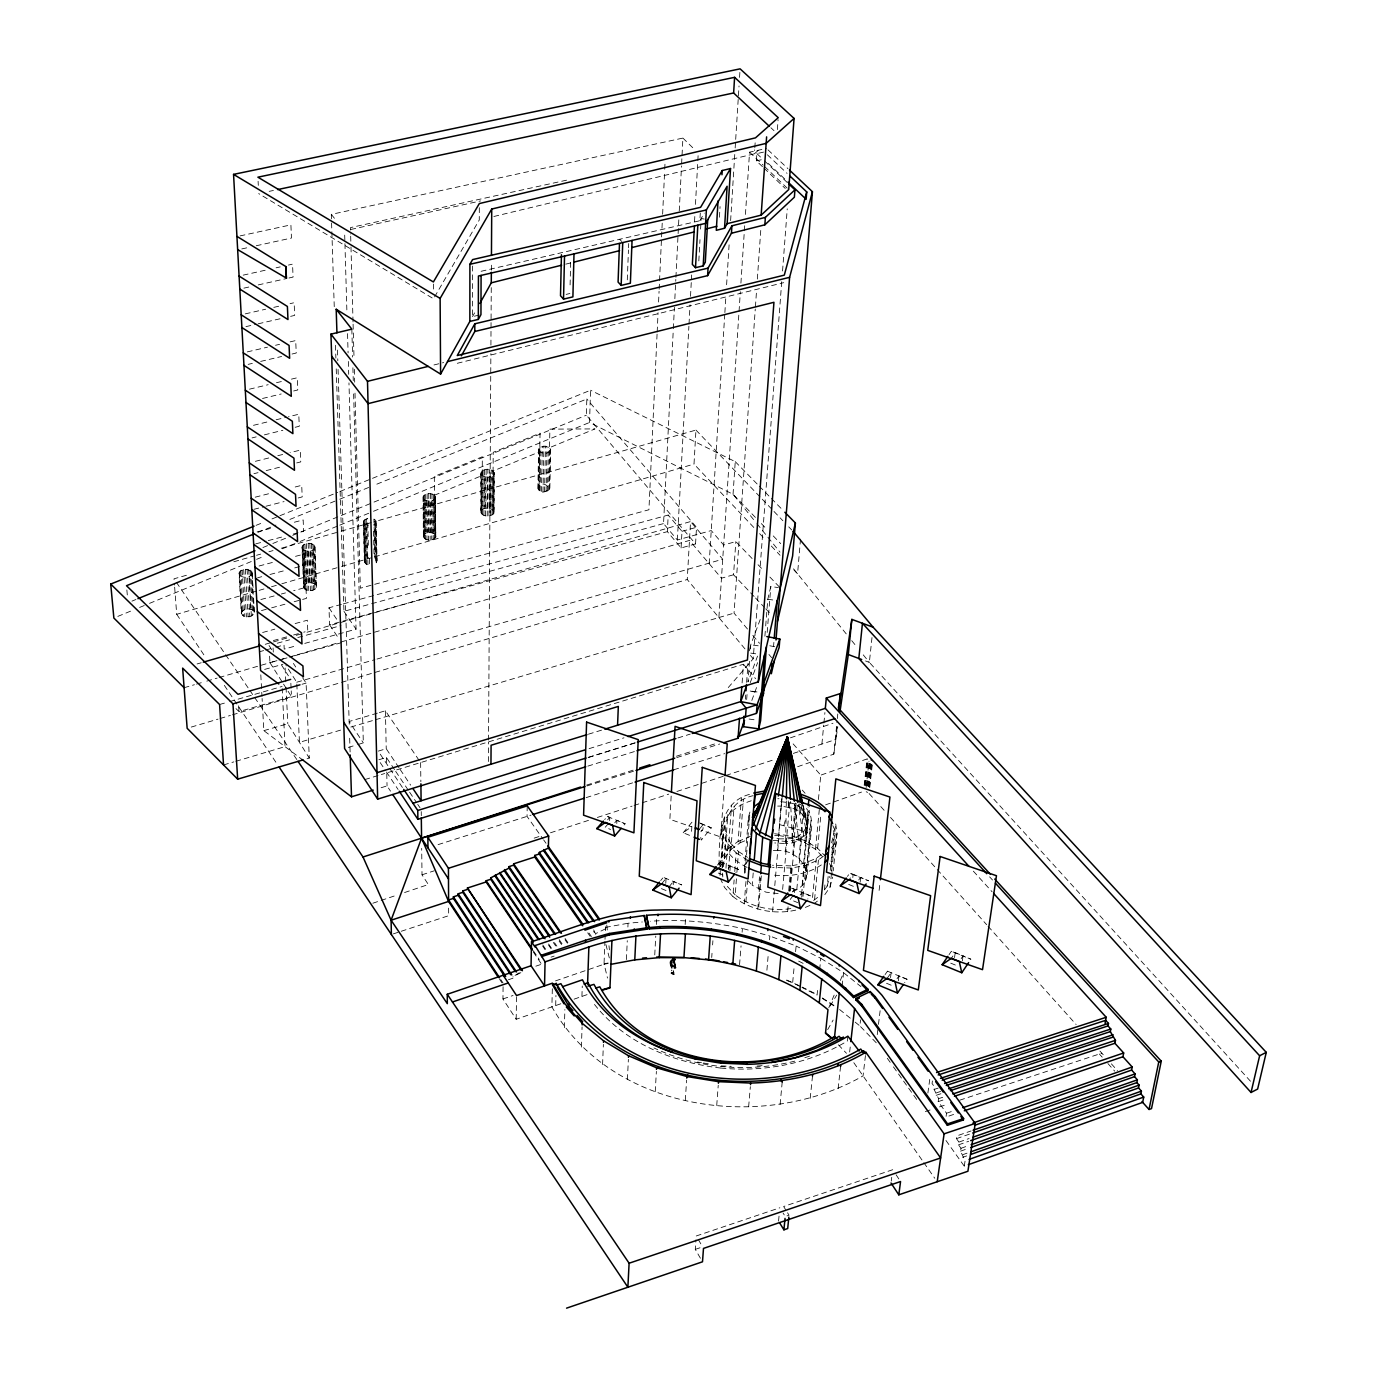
<?xml version="1.0" encoding="UTF-8"?>
<svg xmlns="http://www.w3.org/2000/svg" width="1377" height="1377" viewBox="0 0 1377 1377"><rect width="100%" height="100%" fill="white"/><g stroke="black" fill="none" stroke-linecap="round" stroke-linejoin="round"><path stroke-width="0.75" stroke-dasharray="5 3.75" d="M479.265 315.04L472.518 316.641L472.586 265.916M479.316 207.669L479.265 219.993L433.514 298.757L258.687 193.589M480.952 512.881L480.934 473.086C482.484 467.509 494.997 468.025 494.119 474.411L493.844 513.191C491.141 517.545 480.212 516.995 481.072 510.85L481.227 472.07M481.571 513.862L480.934 473.086M481.072 510.85L481.95 471.141M482.587 514.705L482.742 475.891L481.726 475.065M481.795 509.92L482.897 509.129L483.069 470.366M483.929 515.359L484.102 476.545L482.742 475.891M482.897 509.129L484.308 508.526L484.497 469.781M485.53 515.79L485.72 476.976L484.102 476.545M484.308 508.526L485.943 508.182L486.133 469.419M487.251 515.962L487.458 477.165L485.72 476.976M493.844 513.191L493.327 510.178L487.665 508.079L487.888 469.333M488.973 515.876L489.196 477.062L494.119 474.411M489.386 508.251L489.61 469.505M488.422 761.55L488.542 742.22M488.542 740.086L490.866 353.682M490.918 345.093L491.262 287.122M491.365 270.185L491.417 261.75M490.608 515.514L490.849 476.717M490.969 508.681L491.21 469.936M492.037 514.929L492.277 476.132M492.312 509.335L492.57 470.59M493.138 514.12L493.396 475.34M493.327 510.178L493.603 471.433M494.119 512.175L494.223 472.38M560.835 1003.764L516.186 1019.273L502.949 998.962L503.121 983.126L500.798 979.598M519.284 972.73L512.967 976.723L512.95 978.204L508.044 979.89M516.186 1019.273L516.53 995.537M527.219 805.855L527.047 816.389L542.968 838.937M537.873 488.577L538.596 449.126C540.834 445.012 548.614 445.184 550.662 449.401L549.836 488.852C532.572 501.28 538.166 473.447 549.836 488.852M786.336 800.984L785.63 843.567L774.717 842.948M538.252 489.472L539.027 448.248M539.009 490.298L540.059 433.153L493.207 452.31L493.086 471.003L539.715 451.742C542.831 453.997 550.06 454.135 550.662 449.401M539.13 485.995L539.836 447.473M540.111 490.969L540.989 446.854M541.471 491.469L542.366 446.441M542.986 491.744L543.915 446.234M544.552 491.778L545.499 446.268M546.084 491.572L547.03 446.544M547.461 491.141L548.39 447.026M548.597 490.505L549.888 429.142L595.002 428.901L549.492 447.697M549.406 489.73L550.266 448.506M535.842 966.172L541.591 964.227L541.626 963.022M552.332 988.772L551.884 1006.862C611.13 1111.549 763.547 1133.03 863.052 1075.885L865.651 1053.801M570.095 284.919L570.732 259.117M555.688 1005.537L555.947 995.416M538.596 449.126L539.715 451.742M564.363 1027.672L564.88 1009.548M343.458 603.832L668.206 515.05L667.363 531.642L681.081 547.96L695.557 543.915L586.344 415.2L586.826 398.986L373.597 485.479M755.388 517.408L733.046 494.291L589.545 422.464L590.544 390.242L339.689 491.589M581.92 996.432L582.264 986.035M581.387 1047.088L582.075 1026.915M593.659 929.871L596.069 934.983L593.607 931.454M627.292 279.875L628.446 249.943M628.532 247.808L628.687 243.54M555.516 980.889L604.021 964.227L604.933 941.352M605.019 939.269L605.26 933.038M605.346 930.68L605.519 926.704M609.65 820.589L609.77 817.336L607.326 816.492L604.675 819.539M602.575 1064.541L603.384 1044.368M616.793 823.515L616.93 820.262L625.141 823.773L622.524 826.82M626.415 959.597L627.275 940.698M627.895 927.031L628.067 923.244L642.336 921.97M657.07 334.146L648.928 509.765L360.344 588.203L354.991 392.893M657.173 332.012L658.068 312.734M658.567 302.028L659.067 291.322M659.153 289.17L659.463 282.75M659.549 280.598L662.234 222.781M662.63 214.21L664.626 171.385M664.712 169.233L665.022 162.813M627.413 1079.534L628.377 1059.343M752.117 558.546L735.834 541.591L723.665 545.017L711.238 530.575L677.364 539.991L663.542 523.587L673.233 330.841M673.336 328.69L674.42 307.278M674.85 298.706L675.814 279.445M675.918 277.293L678.827 219.477M679.257 210.905L681.512 165.929M681.615 163.794L682.906 138.079L331.306 214.382L331.513 220.819M654.746 954.915L655.762 936.033M656.381 924.483L656.812 916.462M677.364 539.991L688.896 326.246M689.016 324.094L690.049 304.868M690.514 296.313L691.667 274.935M694.542 221.508L694.886 215.087M695.471 204.398L698.122 155.24M681.081 547.96L681.994 531.315L668.206 515.05M481.107 271.286L699.86 220.733L700.291 213.074M698.827 260.907L699.998 239.684M700.583 229.081L701.186 218.478L704.456 219.098M665.779 883.328L666.055 878.423L663.335 877.338L660.702 880.523M671.167 796.061L669.876 819.298L691.374 826.768M655.245 1091.582L656.381 1071.392M673.043 970.596C676.537 976.448 669.325 974.623 671.615 970.045M744.974 648.894L687.243 579.51L690.548 521.556L304.455 632.972M753.804 527.46L694.008 464.083L695.953 430.072L374.131 521.78M673.233 884.74L673.422 881.469L681.718 884.929L663.335 877.338M695.557 543.915L696.521 527.305L586.826 398.986M719.431 217.239L720.051 206.619M685.161 924.501L685.66 916.48M691.564 831.364L691.874 826.493L683.181 832.758L692.235 836.424M709.172 563.675L724.732 314.679M724.87 312.545L725.937 295.435M726.608 284.746L729.139 244.142M730.619 220.613L735.025 150.076M735.163 147.941L735.559 141.521M735.697 139.387L739.036 85.959M739.569 77.405L740.103 68.85M685.298 1100.309L686.624 1080.119M375.525 719.723L718.88 617.533L740.344 291.717M740.912 283.128L744.733 225.157M745.439 214.433L749.553 152.176L766.473 148.441M493.861 216.482L754.424 153.811L754.682 149.818M754.82 147.821L755.216 141.848M733.046 494.291L735.249 461.656L590.544 390.242M762.462 166.669L756.386 160.868L756.885 153.604L764.355 151.935M754.062 596.448L733.545 574.76L735.834 541.591M747.47 629.014L734.044 613.126L755.267 309.033M755.422 306.899L756.61 289.772M757.35 279.066L760.793 229.804M711.72 957.497L712.012 953.297M712.615 944.915L712.907 940.732M724.853 777.73L720.687 836.958L701.134 830.159M719.035 865.152C719.362 837.423 717.985 801.242 751.928 793.754M719.964 875.376L720.412 868.956M720.567 866.804L722.908 833.928L721.961 823.687M719.482 865.255L721.841 857.355L724.939 813.876M722.082 865.169C721.892 839.419 721.187 802.636 753.099 795.699M700.428 1258.234L695.282 1249.369L695.97 1239.799M722.546 867.854L722.891 862.966L719.999 861.933L717.451 865.083M723.545 866.649L725.92 833.636L725.025 823.962M721.927 867.217L724.715 857.871L727.813 814.668M777.385 129.576L778.091 119.679M725.972 868.216L727.727 843.877L722.908 833.928M721.841 857.355L728.399 848.576L731.566 805.132M435.803 537.013L435.218 496.081C432.498 492.174 422.05 492.811 423.324 498.646L423.755 537.684C426.612 541.127 433.548 541.092 435.803 537.013L435.218 496.081M742.1 682.923L743.46 664.248L381.326 774.545M728.536 869.903L730.498 843.051L725.92 833.636M724.715 857.871L730.912 849.54L734.079 806.371M729.913 870.866L730.275 865.978L738.382 869.438L735.869 872.605M745.37 699.241L745.68 695.024M746.609 682.372L748.038 663.387M746.661 699.533L747.298 691.116M749.518 661.304L747.969 681.994L757.539 656.106M750.448 648.98L750.758 644.763L761.12 617.068M435.562 497.011C434.667 502.157 426.181 502.226 423.324 498.646M716.728 1105.456L718.243 1085.265M795.734 910.128C774.184 915.017 750.465 909.99 732.891 896.53L734.13 879.886M734.767 871.572L736.161 852.845L727.727 843.877M847.871 1036.192L847.32 1041.064C809.435 1063.819 764.39 1072.322 720.636 1068.036L720.877 1064.765M728.399 848.576L738.106 841.433L741.377 798.04M790.846 908.562C771.516 911.763 750.809 906.927 735.215 894.947L736.764 874.275M736.919 872.209L738.485 851.554L730.498 843.051M728.261 687.571L753.202 658.774L781.723 281.7M782.549 270.976L787.248 208.839M730.912 849.54L740.103 842.776L743.373 799.658M744.372 869.162L748.399 817.232L749.983 811.81L744.94 874.843L744.372 869.162L745.938 863.706L749.536 858.835M423.755 537.684C422.429 531.849 432.843 531.126 435.511 535.085M764.889 636.208L765.526 627.998M765.698 625.95L767.781 599.27L770.81 586.55L778.349 587.583M744.217 903.897L746.007 881.022M739.569 964.709L741.05 945.844M742.117 932.212L742.41 928.442C712.253 922.074 681.254 918.993 650.478 921.247M745.921 901.918L747.556 881.246M767.196 632.422L770.81 586.55M778.143 893.587L765.887 892.141L752.221 885.273L753.219 872.777M773.547 646.57L773.874 642.388M758.452 889.301L759.484 876.805M757.763 909.13L760.5 875.824M758.744 906.858L761.309 875.841M748.64 1106.833L750.345 1086.66M800.519 539.147L797.558 573.83L791.723 567.651M766.903 970.217L768.349 953.452M769.536 939.82L769.863 936.033L742.41 928.442M774.649 835.478L778.59 835.478L781.775 798.574L777.764 798.763M799.039 803.91C817.68 810.657 814.134 837.354 794.787 840.022L790.054 892.055C821.398 883.69 802.653 849.075 777.403 850.538L781.878 798.763M772.583 911.798L778.728 838.868L771.516 837.577M777.678 806.079L781.275 806.079L782.016 797.713M788.797 802.619C814.719 806.681 812.654 839.041 786.06 838.834L785.63 843.567C812.206 843.757 814.272 811.397 788.384 807.318L788.797 802.619L778.074 801.38M785.406 851.967L790.002 800.175M782.635 889.404L786.887 841.536L794.787 840.022M822.138 856.184L815.459 849.282L804.805 842.586L792.24 837.887L795.39 803.032M795.338 805.029L794.908 809.745L794.254 803.325M792.963 837.526L792.55 842.242L790.536 801.483M826.114 857.028L817.628 848.301L806.388 841.227L793.135 836.269L796.113 803.273M788.694 890.712L790.949 865.909L804.529 863.293L816.354 858.284L822.499 853.62M792.756 854.721L797.455 802.946M787.627 911.729L788.384 903.415M789.52 890.919L791.603 868.044L805.958 865.255L818.437 859.971L823.308 856.27M800.863 808.471L800.433 813.187L798.987 804.736M799.004 835.013L798.557 839.729L794.598 803.393M794.374 892.571L794.684 889.301L791.482 888.165L789.021 891.367M798.97 858.663L803.772 806.853M796.835 889.146L801.672 837.147M805.011 812.705L804.581 817.422L801.93 805.063M803.72 831.467L803.29 836.183L798.212 804.581M780.105 1104.423L782.188 1082.253M804.805 842.586L808.075 807.731M807.49 817.439L807.042 822.155L803.204 805.562M806.836 827.164L806.388 831.88L800.898 804.512M803.634 863.517L808.506 811.69M800.175 986.552L792.653 982.765L794.271 965.535M795.579 951.696L796.113 946.033L769.863 936.033M802.171 885.067L809.796 805.063M801.621 894.275L804.529 863.293M801.724 897.27L802.189 892.365L810.227 895.807L807.765 899.026M802.998 896.444L805.958 865.255M806.406 868.956L811.328 817.095M805.665 880.11L810.605 828.179M807.111 874.619L812.051 822.723M821.897 744.045L823.704 725.145M823.911 723.045L824.909 712.563M818.42 799.555L820.778 775.148L791.207 741.704M778.556 1221.124L779.107 1215.409M815.459 849.282L819.625 806.216M812.533 897.511L816.354 858.284M817.628 848.301L820.95 814.237M814.564 899.439L818.437 859.971M376.145 521.59L374.596 524.362L375.508 563.658L377.057 560.852L376.145 521.59L373.959 519.026L374.888 558.27L377.057 560.852M797.644 766.714L833.791 754.148L837.009 721.858M837.336 718.57L837.784 714.009M837.182 726.867L835.925 739.449L793.118 753.46M824.427 889.921L825.047 883.69M824.823 889.456L827.198 886.031L828.231 875.738M817.542 990.424L817.077 995.072L802.051 987.498M819.659 969.649L820.812 958.306L796.113 946.033M830.211 870.402L833.98 833.36L833.188 827.56M832.31 875.049L831.226 866.839L835.65 823.412L837.044 833.619L833.223 870.884M824.84 894.637L830.073 887.098L831.553 872.588M831.76 870.522L834.514 843.567L837.044 833.619M810.21 1098.312L812.482 1076.16M369.346 558.787L369.501 565C363.907 565.534 362.719 557.978 368.657 557.633M872.002 637.551L869.352 662.389L1251.848 1082.718M368.347 545.24L367.676 518.389L363.993 520.351L363.356 522.296L364.716 562.556M852.811 877.579L853.155 874.309L849.781 873.242L847.406 876.409M842.139 985.966L843.585 972.713L820.812 958.306M864.188 785.269L867.045 758.934L820.778 775.148M864.739 785.286L867.596 758.951M865.272 785.338L867.923 761.016M865.806 785.424L868.457 761.102M866.116 787.558L868.99 761.223M866.856 785.682L869.3 763.392M867.355 785.854L870.023 761.55M867.837 786.06L870.729 759.725M868.285 786.301L871.176 759.949M868.715 786.56L871.607 760.207M869.094 786.835L871.779 762.514M869.455 787.128L872.123 762.806M869.765 787.455L872.674 761.102M860.143 882.227L860.677 877.338L853.155 874.309L849.23 879.559M838.111 1088.691L840.555 1066.573M849.661 1051.994L850.366 1045.78M876.271 1042.802L859.868 1025.934L860.573 1019.806M879.111 890.403L880.092 881.917M877.252 1034.609L878.233 1026.416M878.474 1024.368L880.213 1010.029M890.54 977.601L891.143 972.678L887.476 971.198L885.067 974.606M316.4 587.411L315.006 546.876C313.199 541.746 303.043 542.159 301.993 547.616L303.663 587.136C305.436 592.093 314.042 591.766 316.4 587.411L314.679 545.877M898.372 980.854L898.992 975.914L907.047 979.288L904.655 982.713M315.006 546.876C313.973 552.332 303.783 552.745 301.993 547.616M891.246 1181.105L891.745 1177.301M303.663 587.136C304.644 581.679 314.782 581.232 316.538 586.395M927.874 1093.045L929.854 1078.656M932.401 1080.962L932.057 1083.492L934.467 1086.832L934.105 1089.448L938.598 1098.657L938.185 1101.634L946.533 1113.236L945.999 1117.04L956.154 1113.58M954.536 957.583L955.225 952.66L951.369 951.266L949.063 954.622M962.368 960.785L963.057 955.862L955.225 952.66L951.404 958.237M833.791 754.148L837.784 726.712M964.279 1166.147L965.088 1160.828L960.561 1151.155L960.991 1148.298L958.512 1144.855L958.926 1142.084L956.464 1138.641L956.877 1135.87L971.06 1130.947M253.041 587.48L251.939 571.816L247.103 569.286L240.803 570.68L239.03 573.589L241.354 613.367L243.436 616.087L249.822 616.741L254.28 613.643L253.506 595.845M252.232 572.832C251.148 578.34 240.751 578.925 239.03 573.589M241.354 613.367C242.404 607.859 252.731 607.24 254.435 612.593M749.295 650.822L750.758 644.763L758.589 645.847M827.198 886.031L829.591 876.564M830.073 887.098L832.586 877.097M831.57 842.776L833.98 833.36M783.892 825.408L785.716 818.85M788.849 807.49L781.275 806.079M751.825 700.463L757.66 684.438M750.276 682.596L757.608 662.647M828.799 1007.775L835.374 992.197M840.297 980.51L843.585 972.713L860.935 986.586M472.518 316.641L474.6 312.889M699.86 220.733L704.284 213.142M827.663 1029.652L833.137 1020.047M830.159 1006.053L836.7 995.089M961.163 958.65L963.057 955.862L970.905 959.235L951.369 951.266M896.995 978.754L898.992 975.914M831.347 848.06L834.514 843.567M887.149 978.341L891.143 972.678M858.714 879.972L860.677 877.338L868.526 880.798L849.781 873.242M800.157 895.033L802.189 892.365M792.636 891.952L794.684 889.301M793.204 895.532L790.157 899.525L797.662 902.606M728.175 868.594L730.275 865.978M718.691 868.181L722.891 862.966M669.084 886.771L673.422 881.469M699.671 822.912L711.324 827.87L701.289 840.108L700.566 836.545M700.893 831.777L702.976 829.247L703.303 824.375L699.12 829.436M661.7 883.707L666.055 878.423M683.181 832.758L693.302 820.589M614.744 822.792L616.93 820.262M608.496 823.48L605.209 827.267L610.579 829.47M607.584 819.866L609.77 817.336M754.424 153.811L760.465 148.406M813.652 900.472L819.728 895.773M814.168 903.605L817.37 901.109M373.339 525.033L374.596 524.362M805.356 907.409L810.64 905.119M434.443 495.221L482.243 475.478L482.311 456.768L434.306 476.408L434.771 534.224M738.106 841.433L750.293 836.39M740.103 842.776L747.797 839.591M117.82 616.397L131.693 610.7M139.628 607.429L147.546 604.176M149.525 603.367L254.573 560.181M256.57 559.355L264.487 556.101M282.337 548.769L298.189 542.245M300.169 541.436L337.83 525.945M339.809 525.136L371.515 512.106M373.511 511.28L589.545 422.464M131.951 601.129L135.927 599.494M262.921 547.53L270.856 544.294M272.835 543.485L290.685 536.169M292.681 535.36L372.048 502.88M374.028 502.071L586.344 415.2M258.015 532.348L275.951 525.085M289.893 519.422L337.726 500.023M339.723 499.214L371.601 486.27M256.07 525.36L264.023 522.141M271.992 518.922L277.965 516.513M279.961 515.704L337.692 492.381M825.615 804.839L861.537 792.068M960.561 1151.155L968.651 1148.28M963.022 1154.597L967.033 1153.169M962.609 1157.368L966.654 1155.923M960.991 1148.298L969.081 1145.423M956.464 1138.641L970.63 1133.719M958.926 1142.084L969.064 1138.538M958.512 1144.855L968.651 1141.309M574.071 999.151L587.204 994.59M790.432 737.831L832.947 723.252M502.949 998.962L513.053 995.485M520.85 972.661L512.967 976.723M946.533 1113.236L952.643 1111.17M605.432 928.873L596.138 933.399M551.041 957.153L554.156 956.086M804.822 1057.743L812.878 1055.006M695.282 1249.369L701.375 1247.304M372.84 903.226L396.628 895.205M404.563 892.537L428.35 884.516L422.016 874.808L421.689 848.335M696.246 1235.978L779.847 1207.784M892.726 1169.71L783.651 1206.493L789.038 1215.202L785.217 1216.493L783.065 1213.017M936.171 1095.3L942.264 1093.304M938.598 1098.657L942.66 1097.314M938.185 1101.634L944.278 1099.621M925.327 1111.566L931.386 1109.552M939.493 1106.884L947.634 1104.182M959.735 1100.189L1101.841 1053.181M393.357 933.864L399.296 931.919M401.258 931.265L448.678 915.688L448.627 907.546M934.105 1089.448L938.15 1088.105M936.532 1092.787L940.594 1091.462M422.016 874.808L434.254 870.798M534.173 838.128L540.283 836.132M550.473 832.792L589.218 820.124M597.377 817.456L632.043 806.13M634.074 805.459L640.185 803.462M642.233 802.791L668.74 794.133M676.899 791.465L723.786 776.129M725.834 775.458L774.769 759.45M586.688 785.079L633.644 769.984M676.4 756.231L715.214 743.752M438.075 844.635L531.109 815.098M586.137 797.627L632.99 782.738M673.749 769.795L724.681 753.632M586.963 785.94L633.919 771.103M676.795 757.574L719.672 744.028M587.841 766.128L634.935 751.394M677.949 737.934L690.238 734.096M588.117 757.419L635.331 742.719M588.84 757.333L635.847 742.685M589.115 748.64L623.97 737.831M588.427 734.199L603.264 729.621M381.119 787.73L387.04 785.906L390.5 791.138M364.871 779.571L379.277 775.182M394.545 769.623L386.421 757.47L378.417 759.88L385.353 770.328M399.02 767.815L386.231 748.727L378.21 751.136L402.635 787.799M348.329 747.401L355.834 745.164M357.71 744.596L363.339 742.909L353.562 391.326M191.265 727.073L218.014 719.121M220.079 718.501L230.372 715.438M232.42 714.835L687.243 579.51M223.556 764.941L233.797 761.894M235.846 761.292L285.056 746.644L282.199 688.517M340.567 730.12L299.446 742.358L296.743 682.217L285.986 665.418M350.842 727.056L373.46 720.326M377.35 713.166L349.138 721.496L363.339 742.909M379.363 712.58L385.422 710.79L419.451 760.861M302.647 677.742L306.09 683.112L309.291 758.09L302.751 760.001L263.833 730.636L262.095 698.449M184.105 687.725L194.415 684.713M196.481 684.111L204.743 681.701M206.791 681.116L217.118 678.104M219.167 677.501L276.932 660.667M278.997 660.065L287.242 657.655M289.308 657.053L338.811 642.629M340.876 642.026L689.464 540.421L721.462 578.202L733.545 574.76M718.88 617.533L734.044 613.126M174.655 587.153L176.704 614.297L257.086 590.957M259.151 590.354L269.444 587.377M271.51 586.774L279.755 584.382M281.82 583.779L339.517 567.014M341.582 566.429L372.496 557.444M374.561 556.842L694.008 464.083M219.58 704.508L227.635 702.167M229.649 701.582L282.096 686.452M296.743 682.217L374.94 659.635M377.005 659.049L722.718 559.217L690.548 521.556M197.083 663.955L201.214 662.767M265.227 644.298L271.424 642.508M273.489 641.906L287.931 637.74M296.193 635.348L302.389 633.575M263.833 730.636L287.793 723.734L309.291 758.09M186.411 575.276L174.018 578.805L174.5 585.07M233.849 561.747L254.487 555.878M256.552 555.292L260.666 554.105M268.928 551.764L273.042 550.576M281.304 548.235L339.069 531.763M341.135 531.178L372.065 522.365M302.028 684.266L306.09 683.112M235.966 708.604L238.996 711.582L291.494 696.642L291.218 690.893M269.599 656.209L269.944 662.63L280.168 659.79M282.216 659.222L292.44 656.364M294.489 655.796L341.53 642.663M264.625 669.411L282.887 664.299M277.259 643.214L289.6 639.806M297.811 637.534L340.962 625.588M681.994 531.315L696.521 527.305M259.547 651.717L263.627 650.598M265.658 650.03L273.816 647.775M275.865 647.207L284.023 644.952L284.213 649.118L296.537 645.693M304.747 643.403L356.058 629.169L348.966 382.892M262.628 632.491L274.815 629.151M295.143 623.574L307.329 620.235L307.777 631.062L303.732 632.181M336.229 368.864L343.957 611.319L663.542 523.587M341.393 604.4L328.983 607.791L329.602 624.831L667.363 531.642M273.334 640.563L291.563 635.537M293.594 634.969L301.701 632.731M261.458 610.579L269.634 608.359M271.665 607.808L285.986 603.935M294.162 601.715L306.417 598.393L305.969 587.377L293.662 590.681M260.855 599.529L279.307 594.554M281.356 594.003L285.469 592.902M257.602 577.789L261.733 576.688M269.978 574.484L286.485 570.095M294.73 567.892L305.04 565.155L304.575 553.95L292.165 557.237M259.065 565.999L273.558 562.16M255.778 543.846L266.191 541.127M268.257 540.593L284.901 536.238M293.232 534.052L303.628 531.333L303.164 519.938L291.149 523.053M257.086 531.901L271.114 528.269M253.833 509.335L263.919 506.753M265.933 506.237L284.075 501.589M298.172 497.958L302.2 496.925L301.718 485.324L291.614 487.906M255.227 497.166L271.407 493.052M253.97 473.671L258.033 472.655M266.174 470.607L282.44 466.51M296.692 462.93L300.754 461.915L300.255 450.107L290.065 452.654M565.792 264.143L571.989 262.594M255.382 461.312L269.668 457.749M277.827 455.701L288.017 453.153M433.979 364.957L443.652 362.564M457.284 363.287L783.72 282.664M252.06 437.903L256.174 436.888M264.384 434.857L282.853 430.312M295.16 427.283L299.274 426.268L298.775 414.236L288.481 416.766M253.471 425.321L267.895 421.792M276.123 419.778L286.416 417.265M262.542 398.469L281.201 393.977M293.628 390.982L297.759 389.984L297.26 377.746L291.029 379.226M249.461 389.175L268.171 384.699M276.484 382.72L282.715 381.222M566.136 294.403L569.889 293.508M248.135 364.371L252.318 363.39M260.683 361.411L281.596 356.488M292.044 354.027L296.227 353.028L295.711 340.567L289.669 341.978M247.309 351.892L267.482 347.176M275.538 345.283L279.583 344.336M245.949 326.624L256.105 324.284M258.136 323.819L282.492 318.207M290.616 316.349L294.678 315.402L294.144 302.716L290.065 303.646M245.278 313.87L265.641 309.223M273.782 307.364L279.892 305.969M243.901 288.137L250.046 286.76M258.239 284.919L286.932 278.464M288.981 277.999L293.077 277.087L292.544 264.143L288.43 265.072M243.195 275.142L265.813 270.116M276.089 267.809L280.202 266.897M756.386 160.868L761.997 159.612M566.584 180.18L350.446 227.618L350.636 234.056M350.842 229.46L480.59 200.939M241.801 248.927L247.998 247.567M256.277 245.743L291.459 238.049L290.908 224.864L237.205 236.534M269.204 191.351L273.403 190.474M794.77 1061.133C748.159 1072.821 697.468 1068.638 653.972 1047.949M608.118 963.005L604.038 963.762L607.498 978.066M604.021 964.227L608.1 963.47M605.484 927.392L628.067 923.244M757.109 1066.056L765.01 1065.454M485.943 508.182L487.665 508.079M487.458 477.165L489.196 477.062M674.334 974.503L671.442 973.074M778.728 838.868L786.06 838.834M786.887 841.536L770.277 840.09M773.358 850.556L777.403 850.538M790.949 865.909L772.48 865.238M791.603 868.044L772.617 867.424M774.562 833.739L793.135 836.269M721.204 1065.884L731.221 1066.332M767.781 599.27L777.248 600.579M750.775 653.111L756.679 653.937M757.006 691.942L749.277 690.841L756.834 692.407M749.088 719.035L756.765 720.137M697.502 1062.046L701.461 1062.683M703.423 1063.01L711.324 1064.283M720.636 1068.036C673.009 1062.631 624.676 1042.974 594.468 1004.435M779.812 824.685L805.149 831.484M778.59 835.478L792.24 837.887M363.683 523.26L368.52 525.687M769.812 645.779L775.406 646.846M672.458 973.746L672.062 973.195M866.202 791.758L867.63 792.377M671.873 972.506L673.06 973.04L673.456 971.009M671.115 972.954L673.301 973.47L672.664 972.833M865.531 660.96L869.352 662.389L862.587 654.041M786.697 980.011L800.209 986.104M786.663 980.458L792.653 982.765M700.514 823.498L711.324 827.87M848.714 884.447L856.236 887.494M791.482 888.165L810.227 895.807M719.999 861.933L738.382 869.438M607.326 816.492L625.141 823.773M950.732 963.16L956.619 965.552M718.346 873.07L723.889 875.342M887.476 971.198L907.047 979.288M661.425 888.63L666.967 890.919M886.547 983.281L894.396 986.534M798.66 961.146L804.323 963.969M802.085 987.051L817.112 994.607M738.485 851.554L747.539 857.355M736.161 852.845L745.99 859.162M822.31 997.946L834.445 1005.726M822.276 998.394L834.393 1006.174M839.591 1009.513L853.62 1020.891M855.186 1022.147L859.868 1025.934M770.896 127.751L773.994 130.643M768.005 149.869L787.919 168.614M767.385 154.792L787.059 173.364M768.383 163.484L786.508 180.662M671.115 973.264L672.165 973.883L671.201 972.988M756.885 153.604L762.978 159.405M764.493 160.851L787.334 182.59M749.553 152.176L763.099 165.12M764.614 166.565L787.196 188.133M763.994 168.132L785.269 188.46M682.906 138.079L695.178 150.11M735.249 461.656L757.798 484.652M759.295 486.184L769.829 496.925M771.327 498.457L783.358 510.712M761.343 523.587L767.299 529.749M773.254 535.928L780.707 543.64M695.953 430.072L760.758 497.665M762.238 499.197L772.549 509.955M774.012 511.487L782.859 520.713M788.746 526.857L791.689 529.921M758.038 564.725L763.96 570.887M769.881 577.049L780.225 587.841M838.318 1044.764L846.476 1053.285M755.525 597.997L764.321 607.291M765.784 608.858L771.654 615.054M619.633 239.271L621.698 241.474M759.639 533.639L765.474 539.818M771.309 546.015L780.053 555.275M747.608 880.333L752.221 885.273M727.331 886.427L735.215 894.947M732.891 896.53L724.577 887.511L720.601 879.18M989.633 876.856L992.524 880.023M973.35 871.159L992.128 891.814M869.094 793.531L884.86 811.122M890.506 817.422L986.655 924.69M988.084 926.291L1076.126 1024.522M1099.913 1051.047L1105.645 1057.45M1111.377 1063.836L1117.453 1070.618M1099.38 1054.007L1102.202 1057.175M1107.883 1063.509L1114.733 1071.168M802.309 790.105L805.097 793.29M752.823 635.382L759.536 643.334M768.934 654.471L771.619 657.638M743.46 664.248L755.577 678.672M750.448 655.469L753.202 658.774M733.872 495.29L755.56 522.021M756.92 523.69L779.95 552.108M793.496 568.821L846.321 633.988M851.743 640.666L857.165 647.345M331.306 214.382L336.608 220.974M887.304 1058.276L892.21 1065.161M893.432 1066.865L917.96 1101.256M945.965 1140.483L965.466 1167.816M543.657 839.901L546.032 843.258M853.826 1062.717L922.624 1160.914M923.829 1162.636L934.776 1178.264M588.995 933.021L591.456 936.549M587.704 932.831L590.165 936.36M565.069 938.477L568.649 943.693M565.035 939.785L567.427 943.262M559.182 939.613L562.763 944.829M559.148 941.093L561.541 944.57M554.501 942.677L556.876 946.154M553.261 942.419L555.654 945.896M548.614 943.985L552.177 949.218M548.58 945.104L550.955 948.581M343.957 611.319L356.058 629.169M542.745 944.932L546.308 950.164M542.71 946.223L545.085 949.717M176.428 582.351L248.652 688.655M249.857 690.428L253.471 695.746M254.676 697.519L296.812 759.536M328.983 607.791L337.365 620.252M533.364 950.767L539.268 959.511M533.329 951.972L541.591 964.227M400.191 769.536L410.639 785.148M176.704 614.297L205.293 656.949M224.348 685.367L276.76 763.547M329.602 624.831L339.138 639.1M395.698 771.361L408.453 790.45M409.623 792.188L416.577 802.602M417.73 804.34L420.054 807.817M386.507 772.067L398.073 789.469M896.083 1174.77L899.439 1179.848M499.627 979.305L501.934 982.834M293.421 663.421L295.728 667.002M269.049 645.486L272.457 650.839M281.579 665.108L288.413 675.832M269.944 662.63L282.423 682.321M283.542 684.111L286.95 689.481M288.086 691.271L291.494 696.642M698.311 1239.541L702.442 1246.633M829.522 863.568L831.226 866.839M605.949 944.588L609.443 958.409M802.946 806.165L807.662 827.095M606.775 925.017L607.429 931.231M608.978 945.706L609.409 949.837M748.399 817.232L748.985 822.861M722.46 873.07L722.805 876.96M126.856 589.958L127.424 596.361M238.651 705.816L238.996 711.582M245.399 569.252L248.135 616.982M243.695 569.476L246.431 616.948M242.128 569.958L244.831 616.638M240.803 570.68L243.436 616.087M239.787 571.558L242.352 615.312M239.185 572.539L241.646 614.4M251.939 571.816L254.28 613.643M251.234 570.887L253.678 614.641M250.132 570.13L252.697 615.536M249.151 576.464L251.371 616.259M248.721 569.579L250.958 609.322M247.103 569.286L249.822 616.741M260.804 674.85L261.974 696.297M273.076 647.982L273.3 652.13M258.101 181.282L258.291 185.379M285.125 668.017L285.951 685.161M286.055 687.312L287.793 723.734M290.857 683.233L291.132 688.982M302.699 545.619L304.369 585.139M302.131 546.6L303.973 588.134M308.844 551.127L310.445 590.664M308.155 543.381L309.756 582.867M307.14 551.075L308.758 590.63M306.486 543.605L308.104 583.108M305.539 550.783L307.174 590.337M304.954 544.07L306.589 583.573M304.145 550.249L305.78 589.786M303.663 544.758L305.315 584.278M303.043 549.492L304.696 589.046M313.956 544.982L315.849 588.392M313.336 549.716L314.903 589.253M312.854 544.242L314.404 583.745M312.045 550.421L313.612 589.958M311.443 543.708L313.009 583.211M310.514 550.886L312.097 590.44M309.842 543.416L311.426 582.901M331.582 222.971L334.25 306.641M335.472 345.266L335.885 358.14M337.468 350.051L337.813 360.791M338.071 369.38L349.276 725.679M349.672 738.227L350.137 752.875M344.698 235.123L344.887 241.543M344.938 243.677L346.918 312.218M347.538 333.63L348.088 352.908M348.347 361.462L348.708 374.32M350.687 236.207L350.928 244.796M350.98 246.948L353.046 322.063M353.097 324.215L354.044 358.554M354.337 369.277L354.698 382.152M351.841 329.155L352.615 357.039M352.908 367.745L353.269 380.62M366.936 525.394L367.934 564.708M366.179 518.854L367.177 558.098M365.542 524.861L366.557 564.174M364.922 519.525L365.938 558.787M364.44 524.138L365.456 563.434M363.993 520.351L365.025 559.63M363.459 521.298L364.389 561.575M373.494 531.247L374.079 556.067M375.818 520.626L376.954 561.85M375.525 523.518L376.437 562.814M375.06 519.749L375.973 558.993M385.422 710.79L386.231 748.727M386.421 757.47L386.593 765.595M386.782 773.719L387.04 785.906M788.281 800.932L788.384 807.318M420.622 762.583L420.863 781.671M421.242 811.604L421.293 815.683M425.665 494.343L426.061 533.347M425.2 500.212L425.596 539.268M424.443 494.997L424.856 534.001M424.082 499.507L424.495 538.545M423.548 495.806L423.978 534.827M423.049 496.736L423.393 536.737M431.948 493.999L432.292 533.002M431.414 500.849L431.776 539.887M430.381 493.706L430.743 532.71M429.813 501.056L430.175 540.111M428.729 493.672L429.108 532.675M428.161 501.021L428.54 540.077M427.128 493.895L427.507 532.882M426.577 500.729L426.973 539.784M433.411 284.058L433.445 290.358M434.994 498.904L435.304 537.942M434.099 499.731L434.426 538.768M433.342 494.515L433.669 533.519M432.894 500.385L433.221 539.44M832.775 825.598A57.645 38.986 5.3 0 1 831.071 855.41M821.312 864.911A57.645 38.986 5.3 0 1 771.946 874.877M747.074 867.407A57.645 38.986 5.3 0 1 727.211 851.072L722.391 841.106A57.645 38.986 5.3 0 1 751.274 800.76"/><path stroke-width="1.5" d="M521.246 970.372L467.405 888.045L486.133 881.951L486.15 880.746L490.728 879.266L490.728 877.889L509.042 868.078L509.06 866.615L513.621 865.135L513.638 863.844L534.724 857.01L534.758 855.444L539.268 853.981L539.302 852.415L548.373 848.094L548.648 836.063L527.219 805.855L427.851 837.25L427.954 847.836M336.935 332.873L336.195 309.257L440.588 374.096L469.85 321.426L469.901 264.298L472.604 259.582L700.6 207.325L722.219 170.524L730.533 168.51L727.142 223.676L724.543 228.255L716.298 230.32L718.037 200.904M461.398 355.8L474.79 331.478L474.807 323.802L708.053 268.119L731.91 225.811L765.371 217.394L794.942 189.837L788.849 184.036M469.85 321.426L478.318 319.412L478.439 276.02L705.609 223.367L727.108 186.256L724.543 228.255M481.089 275.417L480.952 314.627L478.318 319.412M479.816 303.491L491.279 282.836L491.348 272.285M491.451 255.416L491.727 209.046L766.163 143.363L794.081 118.422L740.103 68.85L233.556 174.38L260.563 670.547L278.791 684.008M673.921 961.404L673.095 958.082L675.057 959.27L673.783 961.266L675.505 967.997L674.059 960.716M490.952 764.218L491.09 745.25L618.325 706.418L617.567 725.231M672.664 959.838C667.311 961.026 673.697 971.697 671.356 962.936M786.37 798.867L787.386 737.125L753.357 817.525L753.735 812.809L760.07 806.251M541.505 956.602L609.219 934.914L646.949 929.182L644.229 915.516L608.892 920.662L535.051 945.569L545.068 961.869L544.535 985.898L531.057 965.776L531.505 941.782C572.591 928.305 613.109 910.214 657.156 910.077C686.056 909.113 714.973 911.694 743.236 917.822C795.407 930.095 845.753 955.087 881.986 995.278L975.243 1123.408L967.911 1171.259L898.802 1194.823L891.005 1182.998M535.051 945.569L535.016 946.997L531.505 941.782M561.437 254.762L560.508 295.745L563.52 299.119L572.901 296.881L574.002 253.867M563.52 299.119L564.518 256.07M556.256 983.436L556.205 985.278L560.904 983.677C618.307 1084.336 765.096 1104.216 860.763 1049.05L863.327 1052.682L863.551 1050.84C765.371 1106.936 615.192 1086.384 556.256 983.436L552.435 984.744L563.95 1003.781M572.918 1010.666L568.735 1005.933L568.787 1004.074M582.144 1024.901L582.196 1023.318L565.052 1003.936L552.47 983.161L516.53 995.537L503.19 975.26M585.483 941.679L585.535 940.25L609.271 933.486L647.035 927.754M587.566 984.245L588.874 946.963C679.154 917.409 789.314 936.498 854.566 1008.532L944.106 1133.839L937.203 1181.724M619.478 243.557L618.084 282.061L621.147 285.4L630.373 283.197L632.06 240.407M621.147 285.4L622.748 242.576M603.47 1042.355L603.539 1040.771L582.196 1023.318M608.841 922.091L608.892 920.662M609.219 934.914L609.271 933.486M611.939 940.371L609.959 987.946L601.697 990.356M630.322 918.166L630.391 916.738M634.16 930.336L634.229 928.907M628.48 1057.329L628.549 1055.746L603.539 1040.771M610.94 964.33L634.78 959.872L635.933 935.947M644.229 915.516L646.949 929.182M646.433 915.309L649.169 928.976C722.357 923.003 800.966 944.519 853.516 997.55L867.785 990.683L867.958 989.254C810.812 932.04 725.713 908.837 646.433 915.309L649.169 928.976M531.057 965.776L447.267 994.28L629.1 1263.225L627.878 1287.237L279.135 767.092M694.404 226.189L692.338 264.418L695.505 267.689L703.199 265.864L705.299 262.164L707.726 219.718M657.965 915.705L658.034 914.276M695.505 267.689L697.829 225.174M659.721 928.029L659.807 926.618C729.741 924.156 803.686 945.362 853.671 996.122L853.516 997.55M634.78 959.872L659.222 957.635L660.547 933.726M671.408 791.844L675.074 726.35L727.228 743.89L725.008 775.63M656.485 1069.378L656.571 1067.795L628.549 1055.746M703.199 265.864L706.367 209.958L730.533 168.51M658.172 1068.311L658.275 1066.452M474.79 331.478L707.606 275.641L708.053 268.119M674.988 959.717L672.802 959.855M721.961 174.759L722.219 170.524M769.347 126.305L733.631 92.982L734.595 77.336L257.895 177.185L433.394 281.958L479.316 203.572L755.491 137.855L778.246 117.699L734.595 77.336M683.112 957.48L656.657 957.015M685.574 928.046L685.66 926.635M659.222 957.635L683.939 957.635L685.419 933.744M707.606 275.641L731.445 233.247L731.91 225.811M686.744 1078.105L686.848 1076.521L656.571 1067.795M687.725 1076.831L687.846 1074.972M831.278 1038.069L825.494 1033.318L827.973 1009.72C794.202 981.784 751.601 966.241 708.587 959.872L710.239 935.981M711.358 930.37L711.461 928.959M727.142 223.676L761.154 215.139L766.61 136.874M713.768 918.235L713.871 916.824M711.548 960.044L705.489 959.046M731.445 233.247L764.855 224.812L765.371 217.394M723.751 742.737L738.055 738.227L739.518 718.209M745.525 716.797L746.162 708.191L740.74 701.599L741.79 687.071M766.421 646.949L760.603 720.687L758.727 728.863L743.322 726.677L744.114 716.126M745.99 690.806L746.454 684.472M718.398 1083.251L718.519 1081.668L686.848 1076.521M794.081 118.422L788.711 189.561L761.154 215.139M732.822 964.313L734.647 940.422M736.712 934.983L736.833 933.554M794.942 189.837L794.374 197.186L764.855 224.812M604.796 729.156L758.262 681.89L789.606 277.328L812.43 191.696L789.451 170.059M692.287 733.459L756.421 713.389L757.092 704.783L764.201 685.126L763.202 684.937L762.703 691.357M758.727 728.863L764.528 655.039M749.742 853.292L750.878 838.731M751.205 834.565L751.704 828.334L756.386 833.24L762.72 837.25L770.277 840.09L768.177 865.083M752.617 825.649L752.513 819.212M754.08 807.215L755.044 794.908L764.528 793.152M756.421 713.389L763.529 693.698L764.201 685.126M756.524 813.273L756.902 808.557M790.088 176.222L806.733 191.919L806.147 199.269L788.023 182.091M754.217 860.298L756.386 833.24M772.187 663.284L771.344 673.732L774.304 660.822M774.218 638.205L777.248 600.579M775.991 639.995L812.43 191.696M760.5 864.326L762.72 837.25M766.765 636.553L779.83 639.048L779.141 647.551L763.512 690.789M760.672 873.741L761.361 865.41L747.642 860.212M756.334 970.888L758.331 946.997M784.856 512.244L795.39 522.985L792.618 555.964L777.523 621.251M761.326 941.799L761.447 940.388M750.517 1084.646L750.654 1083.062C790.794 1081.961 831.019 1072.683 865.84 1052.235L940.629 1157.954L629.1 1263.225M767.815 930.559L767.936 929.131M782.308 796.749L787.386 737.125L802.722 803.497M787.007 741.308L787.386 737.125L802.481 804.082M778.797 979.546L780.948 955.655M784.838 950.784L784.976 949.355M793.272 940.233L793.41 938.804M780.948 1080.893L781.12 1079.034M782.188 1082.253L782.325 1080.67M808.265 805.683L808.85 799.538L801.569 796.853M969.029 866.391L825.322 708.363L826.303 698.053L840.504 693.509L838.851 710.222M799.882 990.183L802.189 966.275M806.922 961.8L807.06 960.371M671.425 963.212L671.976 960.526M788.849 1217.113L787.696 1228.542L783.909 1229.833L785.028 1218.404M817.198 952.092L817.336 950.681M827.353 860.866L828.179 852.57L824.943 855.031M839.953 711.857L848.301 654.54L851.847 619.392L873.104 627.206L1266.272 1052.355L1257.631 1089.052L1251.039 1092.477L858.818 658.464L862.45 623.282L1259.628 1055.763L1251.039 1092.477M819.281 1002.645L821.742 978.72M812.482 1076.16L812.637 1074.594M827.267 974.727L827.422 973.298M839.264 966.052L839.419 964.623M834.428 1037.931L839.299 992.869M845.547 989.409L845.702 987.98M837.973 1065.574L838.18 1063.733M840.555 1066.573L840.727 1065.006M850.831 1041.632L854.566 1008.532M855.771 999.84L855.926 998.445L870.212 991.56L875.238 996.655L963.607 1118.537L963.401 1119.949L947.359 1125.302L861.537 1005.726L855.771 999.84L859.351 998.136M859.128 981.904L859.282 980.476M861.537 1005.726L861.692 1004.315L855.926 998.445M880.351 879.8L889.938 797.059L835.856 778.866L826.458 872.106L873.035 888.285M870.057 992.972L870.212 991.56M865.84 1052.235L865.651 1053.801L863.551 1050.84M882.64 1008.515L875.083 998.067L875.238 996.655M674.369 968.065L674.489 966.43M898.802 1194.823L900.558 1181.535L703.492 1248.405L702.494 1261.797L566.567 1308.15M947.359 1125.302L947.565 1123.873L861.692 1004.315M840.504 693.509L838.369 708.105L990.407 874.343M839.488 703.802L851.847 619.392M771.774 838.094L773.065 829.694M774.046 823.377L774.7 819.177M778.28 796.026L787.386 737.125L799.727 794.77M1105.077 1023.404L1106.213 1017.276L993.574 893.398M968.289 1164.718L1142.669 1102.375L1143.736 1097.073L1140.862 1093.889L1141.413 1091.135L1138.555 1087.95L1139.123 1085.11L1136.851 1082.597L1137.402 1079.843L1134.545 1076.659L1135.096 1073.905L1131.619 1070.067L1132.221 1067.02L1122.943 1056.744L1123.666 1052.975L1114.922 1043.284L1115.473 1040.341L1110.327 1031.631L1110.809 1029.032L1108.003 1025.934L1108.468 1023.438L1105.645 1020.34L938.15 1074.972M786.577 741.308L787.386 737.125L800.467 802.395M994.745 879.094L1161.259 1061.151L1151.516 1108.623L1149.038 1109.483L1158.745 1061.994L995.416 883.191M765.44 835.632L787.386 737.125L790.278 754.028M758.262 681.89L795.39 522.985M743.322 726.677L744.286 722.581M806.733 191.919L784.305 275.142L457.267 355.541L474.807 323.802M759.57 834.238L787.386 737.125L797.868 802.464M752.341 817.577L753.735 812.809M755.56 829.987L787.386 737.125L794.374 801.259M780.845 755.302L787.386 737.125L787.833 741.394M763.202 684.937L779.83 639.048M738.055 738.227L744.527 720.464M628.05 736.557L740.74 701.599L746.523 685.918M391.395 934.518L391.085 920.215L421.569 838.163L421.31 817.731M753.271 825.219L787.386 737.125L790.432 799.348M757.316 811.328L759.691 805.459M761.274 801.552L787.386 737.125L787.437 741.377M752.789 820.313L787.386 737.125M440.588 374.096L440.124 298.413L491.727 209.046M947.91 956.309L942.143 964.692L961.783 972.747L968.633 962.609M883.862 976.31L877.837 984.848L897.477 993.024L903.45 984.435M825.563 851.279L829.178 846.184M846.218 877.992L840.297 885.893L859.11 893.518L866.167 883.965M753.357 817.525L755.474 814.685M787.782 892.967L781.637 900.988L800.433 908.7L806.543 900.644M716.195 866.649L709.843 874.515L728.313 882.089L734.612 874.188M659.394 882.106L652.818 890.076L671.27 897.752L679.102 888.131M603.367 821.053L596.757 828.644L614.658 835.977L621.216 828.352M753.615 806.956L759.037 803.015M596.757 828.644L605.398 822.379L612.558 825.305L614.658 835.977M652.818 890.076L661.7 883.707L669.084 886.771L671.27 897.752M709.843 874.515L718.691 868.181L726.092 871.193L728.313 882.089M781.637 900.988L790.605 894.62L798.126 897.701L800.433 908.7M840.297 885.893L849.23 879.559L856.769 882.605L859.11 893.518M877.837 984.848L887.149 978.341L895.016 981.594L897.477 993.024M942.143 964.692L951.404 958.237L959.27 961.439L961.783 972.747M1259.628 1055.763L1266.272 1052.355M843.464 1037.053L817.25 1050.255L795.114 1057.725L771.275 1062.476M670.53 962.007L671.752 962.609M853.671 996.122L867.958 989.254M286.399 278.102L285.9 266.604L286.399 278.102L237.877 249.736M285.9 266.604L237.154 236.5M137.907 598.685L254.969 550.783M254.022 533.966L126.495 585.707L237.946 694.283L290.685 679.395M184.105 687.725L113.861 618.032L110.728 584.072L254.074 526.169M969.098 1159.4L1143.736 1097.073M970.665 1147.557L1138.555 1087.95M971.043 1151.757L1141.413 1091.135M970.716 1154.477L1140.862 1093.889M971.112 1144.7L1139.123 1085.11M973.005 1123.012L1132.221 1067.02M974.555 1125.353L1131.619 1070.067M973.074 1130.242L1135.096 1073.905M972.661 1133.013L1134.545 1076.659M973.126 1137.127L1137.402 1079.843M970.682 1140.604L1136.851 1082.597M584.072 984.073L588.013 982.748C604.985 1016.674 637.517 1039.773 672.561 1052.389M562.763 986.603L582.471 979.804C604.4 1023.352 650.202 1048.895 696.349 1059.206M545.068 961.869L588.874 946.963M452.482 1001.991L508.251 982.937M962.833 1107.693L1123.666 1052.975M964.296 1110.809L1122.943 1056.744M541.54 955.173L585.535 940.25M584.898 930.163L606.844 922.762M944.106 1133.839L975.243 1123.408M1158.745 1061.994L1161.259 1061.151M947.565 1123.873L963.607 1118.537M950.371 1090.636L1112.668 1037.225M952.832 1093.975L1115.473 1040.341M954.433 1096.264L1114.922 1043.284M942.161 1080.188L1108.003 1025.934M944.605 1083.51L1110.809 1029.032M946.257 1085.455L1110.327 1031.631M948.701 1088.794L1113.132 1034.729M515.359 971.594L462.792 892.296L462.792 890.919L467.405 889.422M510.626 974.675L458.18 895.274L458.18 893.811L462.792 892.296M504.533 976.155L453.394 898.406L453.394 896.84L458.18 895.274M453.394 898.406L448.592 899.973L499.627 977.825M298 761.309L363.012 856.993L391.085 920.215L448.592 901.436L448.437 868.285L427.851 837.25M936.549 1072.545L1106.213 1017.276M940.491 1078.329L1108.468 1023.438M363.012 856.993L580.629 787.024M639.703 768.039L649.944 764.734M737.556 736.575L825.322 708.363M448.437 868.285L548.648 836.063M533.157 814.444L584.089 798.264M635.038 782.102L673.749 769.795M726.729 752.978L834.72 718.691M584.915 786.577L421.569 838.163L448.592 901.436L498.457 977.532M635.967 770.466L674.747 758.211M399.227 791.207L417.885 819.298L585.793 766.765M636.983 750.74L675.9 738.571M417.885 819.298L417.765 810.485L586.068 758.056M637.379 742.083L757.092 704.783L740.74 701.599M412.962 803.29L585.036 749.897M336.195 309.257L351.841 329.155L330.945 334.146L344.577 748.52L377.659 799.125L586.929 734.664M302.097 759.502L351.514 796.801L373.219 790.14M223.556 764.941L219.58 704.508L182.642 668.12L187.152 728.295L237.67 779.158L302.751 760.001M587.893 986.139L593.952 984.383C640.167 1068.001 761.481 1083.458 839.075 1036.296L841.743 1039.067M595.793 988.015L599.804 986.844C643.954 1067.192 760.397 1081.909 834.669 1036.399L837.302 1039.136M601.715 989.908L609.977 987.498M203.28 662.165L259.031 646.071M110.728 584.072L232.971 703.836L299.997 684.834M491.279 282.836L561.644 265.193M574.054 262.078L619.581 250.648M632.009 247.533L694.077 231.973M706.504 228.857L716.849 226.258M330.945 334.146L367.504 381.326L428.178 366.385M447.525 361.617L789.606 277.328M469.901 264.298L706.367 209.958M277.603 189.578L733.631 92.982M753.701 793.049L765.698 790.828M642.525 958.117L646.57 957.755M649.255 927.564L659.807 926.618M746.403 1064.335C781.998 1063.733 817.181 1054.369 847.871 1036.192L859.179 1051.012M720.997 1063.13L747.332 1064.283M718.519 1081.668L750.654 1083.062M691.271 957.755L699.396 958.495M683.939 957.635L708.587 959.872M671.511 965.174L674.816 966.534L674.627 964.761M695.058 1058.93L721.187 1063.233M770.449 864.876L762.342 863.431L749.346 858.508M761.361 865.41L770.741 867.08M711.582 959.597L719.569 961.06M723.579 961.783L727.572 962.523M731.566 963.246L735.559 963.986M762.531 693.509L763.529 693.698M695.282 828.128L699.189 829.488M798.97 793.686C811.914 797.748 825.288 804.753 832.19 816.905M848.301 654.54L861.709 659.531M771.516 837.577L759.347 831.588L752.858 822.499M783.479 936.498L789.348 938.735M695.488 827.956L699.12 829.436M694.042 837.164L699.464 839.368M233.556 174.38L440.124 298.413M808.85 799.538L819.625 806.216L825.047 811.69M239.082 276.071L287.397 306.451L287.965 319.533L239.805 289.067M820.589 954.244L823.98 956.395M241.199 314.799L289.084 345.438L289.635 358.278L241.887 327.554M243.264 352.839L290.736 383.701L291.287 396.301L243.953 365.353M245.295 390.173L292.354 421.259L292.888 433.617L245.967 402.463M247.292 426.836L293.955 458.128L294.471 470.263L247.963 438.902M249.254 462.844L295.521 494.326L296.038 506.254L249.908 474.704M251.182 498.199L297.053 529.87L297.552 541.591L251.819 509.851M253.075 532.951L298.551 564.794L299.05 576.292L253.695 544.397M254.934 567.083L300.048 599.098L300.53 610.39L255.554 578.34M256.759 600.63L301.494 632.8L301.976 643.902L257.361 611.698M258.549 633.609L302.923 665.9L303.405 676.813L259.151 644.47M825.546 1032.87L832.758 1038.792M673.628 961.129L672.424 960.062M862.019 984.83L867.785 990.683M871.314 994.246L875.083 998.067M793.169 531.47L873.104 627.206M826.303 698.053L986.741 873.707M1141.946 1101.548L1149.038 1109.483M577.118 1015.4L582.712 1021.717M566.326 1007.017L574.226 1015.951M331.685 356.23L368.055 403.65L773.943 302.303L747.418 660.013L377.023 772.669L343.716 722.236M888.957 1017.207L897.787 1029.411M906.617 1041.597L912.934 1050.29M917.977 1057.261L928.064 1071.186M935.637 1081.633L943.211 1092.081M950.784 1102.529L958.358 1112.977M960.871 1116.472L963.401 1119.949M547.874 845.874L599.356 918.717M548.373 848.094L599.219 920.094M543.863 849.557L594.623 921.643M543.829 850.952L593.332 921.282M539.302 852.415L588.719 922.831M539.268 853.981L587.428 922.642M534.758 855.444L582.832 924.208M534.724 857.01L582.764 925.774M513.638 863.844L561.472 933.279M513.621 865.135L560.25 932.831M509.06 866.615L555.602 934.398M509.042 868.078L554.38 934.14M504.481 869.558L549.733 935.706M504.464 871.039L549.698 937.186M499.903 872.519L545.051 938.753M499.885 873.62L543.829 938.133M495.324 875.101L539.182 939.682M495.307 876.392L537.977 939.234M490.728 877.889L533.329 940.801M490.728 879.266L533.295 942.195M486.15 880.746L532.176 949.011M486.133 881.951L532.159 950.216M391.085 920.215L447.318 1003.661L447.267 994.28M412.962 788.625L421.104 800.76L420.897 783.788M403.702 789.382L417.765 810.485M467.405 888.045L522.434 970.733M462.792 890.919L516.547 971.973M392.789 794.615L448.489 878.905M458.18 893.811L511.796 974.968M453.394 896.84L505.72 976.345M779.623 1222.862L783.909 1229.833M557.255 986.999L568.735 1005.933M828.747 816.286L832.672 823.704M671.821 967.928L671.322 965.983M800.605 798.884L801.483 802.998M232.971 703.836L237.67 779.158M350.188 754.975L351.514 796.801M367.504 381.326L377.659 799.125M827.457 859.747A57.645 38.986 5.3 0 1 824.582 862.415M768.159 874.292A57.645 38.986 5.3 0 1 748.899 868.285M586.602 722.099L583.59 815.184L633.919 832.827L638.24 739.638L586.602 722.099M643.782 782.515L639.255 876.202L691.082 894.62L697.02 800.829L643.782 782.515M702.27 767.368L696.28 860.763L748.072 878.956L755.439 785.458L702.27 767.368M775.733 793.531L767.815 887.081L820.485 905.584L829.849 811.948L775.733 793.531M874.171 876.151L863.431 970.355L918.304 989.96L930.628 895.687L874.171 876.151M940.13 856.494L927.737 950.371L982.524 969.666L996.466 875.72L940.13 856.494"/></g></svg>
